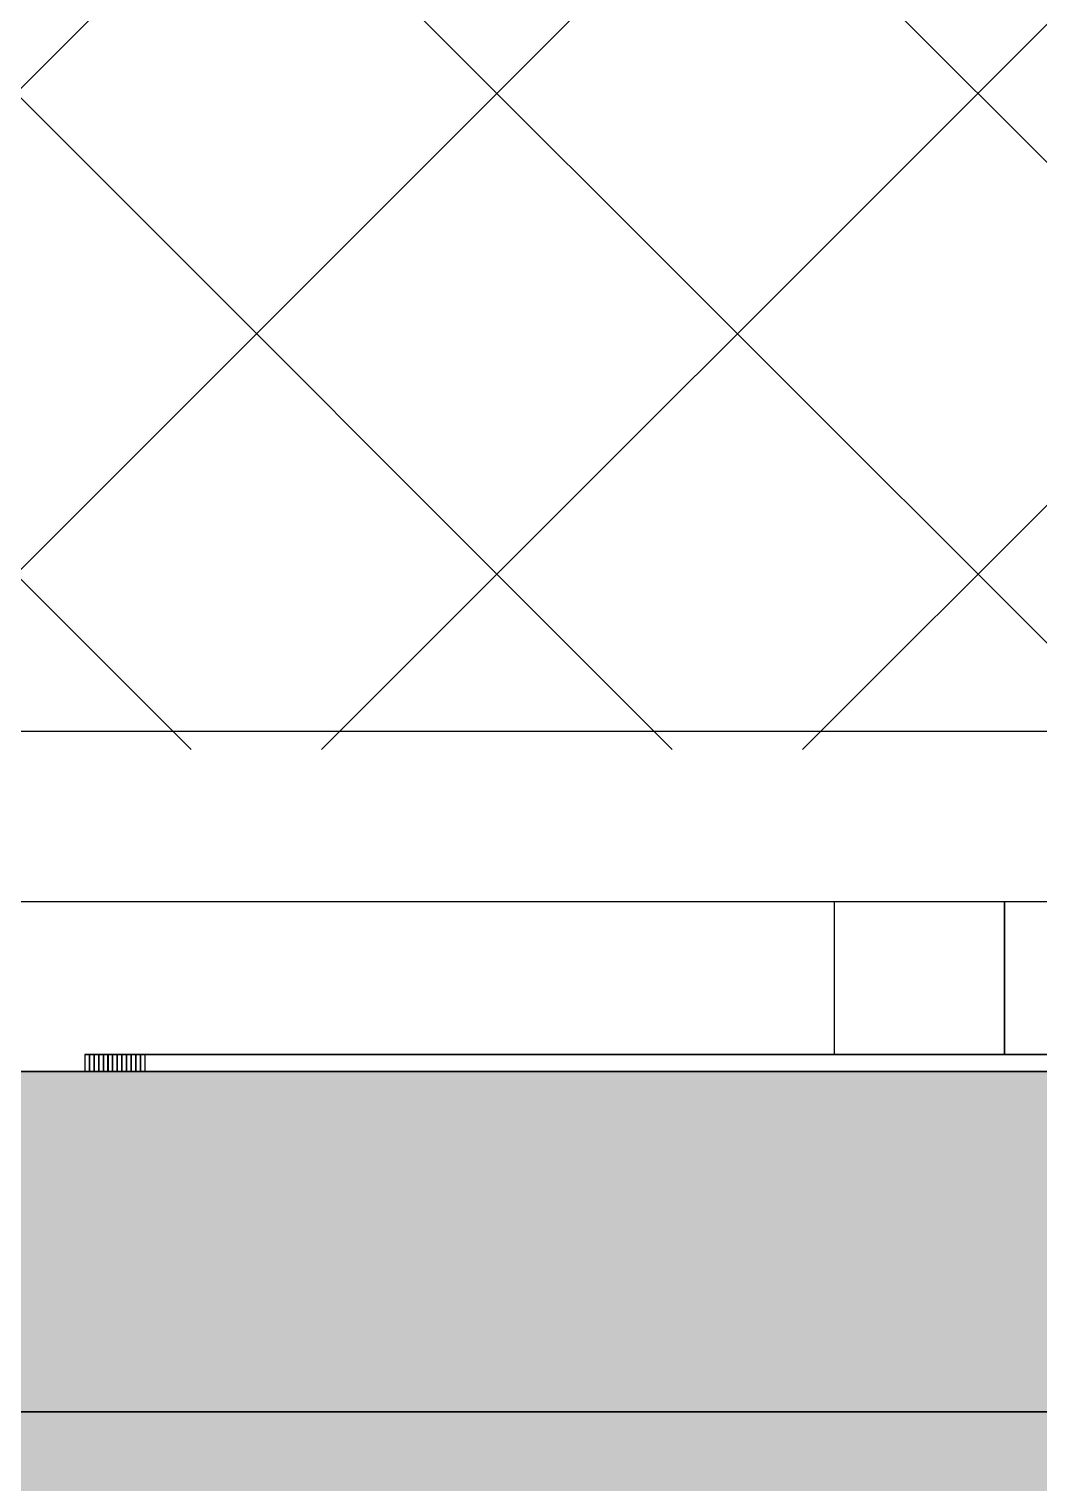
# Model space of a CAD drawing. Header units: millimetres. Extents: x -4391136 to -1798569, y -886572 to -291056.
# Drawn here: x -2408679.3 to -2408382.4, y -394861.4 to -394433.8 of the extents above; entities that cross this region are included whole.
import ezdxf

# ---------------------------------------------------------------- set-up
doc = ezdxf.new("R2010")
doc.units = ezdxf.units.MM
for name, color, linetype in [('000 - CONCRETE_COL_CUT_COLOR_3', 3, 'Continuous'), ('000 - CONCRETE_COL_CUT_COLOR_5', 5, 'Continuous'), ('000 - CONCRETE_COL_HATCH_', 251, 'Continuous'), ('000 - CONCRETE_COL_WIPEOUT_', 250, 'Continuous'), ('000 - CONCRETE_EX_BUILDING_MAIN_COLOR_1', 1, 'Continuous')]:
    doc.layers.add(name, color=color, linetype=linetype)

# ---------------------------------------------------------------- blocks, each defined once
blk = doc.blocks.new('DPA_GM-Manhole Cover Type 2 - 900x900-15927053-ENTRANCE 2 - ENLARGE ELEVATION 3')
at = {"layer": '000 - CONCRETE_EX_BUILDING_MAIN_COLOR_1'}
for p, q in [((-2741435.36, 101090), (-2741433.36, 101090)), ((-2740555.36, 101090), (-2741435.36, 101090)), ((-2741433.36, 101090), (-2740553.36, 101090)), ((-2741423.58, 101090), (-2741409.41, 101090)), ((-2741409.47, 101090), (-2741423.58, 101090)), ((-2741422.72, 101090), (-2741408.61, 101090)), ((-2741408.55, 101090), (-2741422.72, 101090)), ((-2741422.56, 101090), (-2741408.39, 101090)), ((-2741408.45, 101090), (-2741422.56, 101090)), ((-2741421.7, 101090), (-2741407.59, 101090)), ((-2741407.53, 101090), (-2741421.7, 101090)), ((-2741409.47, 101090), (-2741399.82, 101090)), ((-2741409.41, 101090), (-2741395.3, 101090)), ((-2741408.61, 101090), (-2741394.44, 101090)), ((-2741408.55, 101090), (-2741394.44, 101090)), ((-2741408.45, 101090), (-2741394.28, 101090)), ((-2741408.39, 101090), (-2741394.28, 101090)), ((-2741407.59, 101090), (-2741393.42, 101090)), ((-2741407.53, 101090), (-2741393.42, 101090)), ((-2741399.33, 101090), (-2741395.3, 101090))]:
    blk.add_line(p, q, dxfattribs=at)
blk = doc.blocks.new('DR-SG-SW-Wire Screen_Fence - D50-1200x2000 mm-34133114-ENTRANCE 2 - ENLARGE ELEVATION 3')
at = {"layer": '000 - CONCRETE_EX_BUILDING_MAIN_COLOR_1', "lineweight": 9}
h = blk.add_hatch(dxfattribs=at)
h.set_pattern_fill('FP_18', color=256, style=0, pattern_type=2)
h.set_pattern_definition([(135, (-2738690.08, 102289.86), (70.7107, 70.7107), []), (45, (-2738690.08, 102289.86), (70.7107, -70.7107), [])])
h.paths.add_polyline_path([(-2741382.76, 101184.73), (-2740505.35, 101184.73), (-2740490.37, 101187.04), (-2740476.7, 101193), (-2740465.3, 101202.6), (-2740456.2, 101215.33), (-2740451.69, 101228.56), (-2740450.08, 101241.67), (-2740450.52, 102992.81), (-2740452.33, 103001.44), (-2740453.76, 103004.88), (-2740469.64, 103025.57), (-2740490.35, 103041.46), (-2740496.55, 103044.03), (-2740507.01, 103045.27), (-2741507.53, 103044.93), (-2741516.79, 103042.94), (-2741520.59, 103041.27), (-2741541.06, 103025.57), (-2741556.95, 103004.86), (-2741559.33, 102999.1), (-2741560.61, 102987.07), (-2741560.61, 101240), (-2741558.33, 101225.09), (-2741552.35, 101211.35), (-2741542.74, 101199.95), (-2741530.02, 101190.86), (-2741516.44, 101186.29), (-2741503.68, 101184.73), (-2741449.6, 101184.73)])
at = {"layer": '000 - CONCRETE_EX_BUILDING_MAIN_COLOR_1'}
for p, q in [((-2740505.35, 101190), (-2741505.35, 101190)), ((-2741505.35, 101140), (-2740505.35, 101140))]:
    blk.add_line(p, q, dxfattribs=at)
blk = doc.blocks.new('DPA_Drainage Gutter_Landscape PP17_REV B - DPA_Drainage Gutter_Landscape PP17_REV B-36085375-ENTRANCE 2 - ENLARGE ELEVATION 3')
at = {"layer": '000 - CONCRETE_EX_BUILDING_MAIN_COLOR_1'}
for p, q in [((-2741433.29, 101095), (-2741431.94, 101095)), ((-2741038.3, 101095), (-2741433.29, 101095)), ((-2741433.29, 101095), (-2741433.29, 101090)), ((-2741431.94, 101095), (-2741036.94, 101095)), ((-2741431.94, 101090), (-2741431.94, 101095)), ((-2741431.93, 101095), (-2741430.58, 101095)), ((-2741036.93, 101095), (-2741431.93, 101095)), ((-2741431.93, 101095), (-2741431.93, 101090)), ((-2741430.58, 101095), (-2741035.58, 101095)), ((-2741430.58, 101090), (-2741430.58, 101095)), ((-2741430.57, 101095), (-2741429.22, 101095)), ((-2741035.57, 101095), (-2741430.57, 101095)), ((-2741430.57, 101095), (-2741430.57, 101090)), ((-2741429.22, 101095), (-2741034.22, 101095)), ((-2741429.22, 101090), (-2741429.22, 101095)), ((-2741429.21, 101095), (-2741427.86, 101095)), ((-2741034.21, 101095), (-2741429.21, 101095)), ((-2741429.21, 101095), (-2741429.21, 101090)), ((-2741427.86, 101095), (-2741032.86, 101095)), ((-2741427.86, 101090), (-2741427.86, 101095)), ((-2741427.85, 101095), (-2741426.5, 101095)), ((-2741032.85, 101095), (-2741427.85, 101095)), ((-2741427.85, 101095), (-2741427.85, 101090)), ((-2741426.5, 101095), (-2741031.5, 101095)), ((-2741426.5, 101090), (-2741426.5, 101095)), ((-2741426.49, 101095), (-2741425.14, 101095)), ((-2741031.49, 101095), (-2741426.49, 101095)), ((-2741426.49, 101095), (-2741426.49, 101090)), ((-2741425.14, 101095), (-2741030.14, 101095)), ((-2741425.14, 101090), (-2741425.14, 101095)), ((-2741425.13, 101095), (-2741423.78, 101095)), ((-2741030.13, 101095), (-2741425.13, 101095)), ((-2741425.13, 101095), (-2741425.13, 101090)), ((-2741423.78, 101095), (-2741028.78, 101095)), ((-2741423.78, 101090), (-2741423.78, 101095)), ((-2741423.77, 101095), (-2741422.42, 101095)), ((-2741028.77, 101095), (-2741423.77, 101095)), ((-2741423.77, 101095), (-2741423.77, 101090)), ((-2741422.42, 101095), (-2741027.42, 101095)), ((-2741422.42, 101090), (-2741422.42, 101095)), ((-2741422.41, 101095), (-2741421.06, 101095)), ((-2741027.41, 101095), (-2741422.41, 101095)), ((-2741422.41, 101095), (-2741422.41, 101090)), ((-2741421.06, 101095), (-2741026.06, 101095)), ((-2741421.06, 101090), (-2741421.06, 101095)), ((-2741421.04, 101095), (-2741419.69, 101095)), ((-2741026.05, 101095), (-2741421.04, 101095)), ((-2741421.04, 101095), (-2741421.04, 101090)), ((-2741419.69, 101095), (-2741024.69, 101095)), ((-2741419.69, 101090), (-2741419.69, 101095)), ((-2741419.68, 101095), (-2741418.33, 101095)), ((-2741024.68, 101095), (-2741419.68, 101095)), ((-2741419.68, 101095), (-2741419.68, 101090)), ((-2741418.33, 101095), (-2741023.33, 101095)), ((-2741418.33, 101090), (-2741418.33, 101095)), ((-2741418.32, 101095), (-2741416.97, 101095)), ((-2741023.32, 101095), (-2741418.32, 101095)), ((-2741418.32, 101095), (-2741418.32, 101090)), ((-2741416.97, 101095), (-2741021.97, 101095)), ((-2741416.97, 101090), (-2741416.97, 101095)), ((-2741416.96, 101095), (-2741415.61, 101095)), ((-2741021.96, 101095), (-2741416.96, 101095)), ((-2741416.96, 101095), (-2741416.96, 101090)), ((-2741415.61, 101095), (-2741020.61, 101095)), ((-2741415.61, 101090), (-2741415.61, 101095)), ((-2741414.78, 101095), (-2741241.78, 101095)), ((-2741241.72, 101095), (-2741414.72, 101095)), ((-2741414.7, 101095), (-2741241.7, 101095)), ((-2741241.63, 101095), (-2741414.63, 101095)), ((-2741414.62, 101095), (-2741241.62, 101095)), ((-2741241.55, 101095), (-2741414.55, 101095)), ((-2741414.53, 101095), (-2741241.53, 101095)), ((-2741241.46, 101095), (-2741414.46, 101095)), ((-2741414.45, 101095), (-2741241.45, 101095)), ((-2741241.38, 101095), (-2741414.38, 101095)), ((-2741414.36, 101095), (-2741241.36, 101095)), ((-2741241.3, 101095), (-2741414.3, 101095)), ((-2741414.28, 101095), (-2741241.28, 101095)), ((-2741241.21, 101095), (-2741414.21, 101095)), ((-2741414.2, 101095), (-2741241.2, 101095)), ((-2741241.13, 101095), (-2741414.13, 101095)), ((-2741414.11, 101095), (-2741241.11, 101095)), ((-2741241.04, 101095), (-2741414.04, 101095)), ((-2741414.03, 101095), (-2741241.03, 101095)), ((-2741240.96, 101095), (-2741413.96, 101095)), ((-2741413.94, 101095), (-2741240.94, 101095)), ((-2741240.88, 101095), (-2741413.88, 101095)), ((-2741413.86, 101095), (-2741240.86, 101095)), ((-2741240.79, 101095), (-2741413.79, 101095)), ((-2741413.78, 101095), (-2741240.78, 101095)), ((-2741240.73, 101095), (-2741413.71, 101095)), ((-2741413.69, 101095), (-2741240.73, 101095)), ((-2741240.73, 101095), (-2741413.62, 101095)), ((-2741413.61, 101095), (-2741240.73, 101095)), ((-2741240.73, 101095), (-2741413.54, 101095)), ((-2741413.52, 101095), (-2741240.73, 101095)), ((-2741240.73, 101095), (-2741413.46, 101095)), ((-2741413.42, 101095), (-2741240.73, 101095)), ((-2741240.73, 101095), (-2741413.35, 101095)), ((-2741413.34, 101095), (-2741240.73, 101095)), ((-2741240.73, 101095), (-2741413.27, 101095)), ((-2741413.25, 101095), (-2741240.73, 101095)), ((-2741240.73, 101095), (-2741413.19, 101095)), ((-2741413.17, 101095), (-2741240.73, 101095)), ((-2741240.1, 101095), (-2741413.1, 101095)), ((-2741413.09, 101095), (-2741240.09, 101095)), ((-2741240.02, 101095), (-2741413.02, 101095)), ((-2741413, 101095), (-2741240, 101095)), ((-2741239.93, 101095), (-2741412.93, 101095)), ((-2741412.92, 101095), (-2741239.92, 101095)), ((-2741239.85, 101095), (-2741412.85, 101095)), ((-2741412.83, 101095), (-2741239.83, 101095)), ((-2741239.77, 101095), (-2741412.77, 101095)), ((-2741412.75, 101095), (-2741239.75, 101095)), ((-2741239.68, 101095), (-2741412.68, 101095)), ((-2741412.67, 101095), (-2741239.67, 101095)), ((-2741239.6, 101095), (-2741412.6, 101095)), ((-2741412.58, 101095), (-2741239.58, 101095)), ((-2741239.51, 101095), (-2741412.51, 101095)), ((-2741412.5, 101095), (-2741239.5, 101095)), ((-2741239.43, 101095), (-2741412.43, 101095)), ((-2741412.41, 101095), (-2741239.41, 101095)), ((-2741239.35, 101095), (-2741412.35, 101095)), ((-2741412.33, 101095), (-2741239.33, 101095)), ((-2741239.26, 101095), (-2741412.26, 101095)), ((-2741412.25, 101095), (-2741239.25, 101095)), ((-2741239.18, 101095), (-2741412.18, 101095)), ((-2741412.16, 101095), (-2741239.16, 101095)), ((-2741239.1, 101095), (-2741412.1, 101095)), ((-2741412.06, 101095), (-2741239.06, 101095)), ((-2741238.99, 101095), (-2741411.99, 101095)), ((-2741411.98, 101095), (-2741238.98, 101095)), ((-2741238.91, 101095), (-2741411.91, 101095)), ((-2741411.89, 101095), (-2741238.89, 101095)), ((-2741238.83, 101095), (-2741411.83, 101095)), ((-2741411.81, 101095), (-2741238.81, 101095)), ((-2741238.74, 101095), (-2741411.74, 101095)), ((-2741411.73, 101095), (-2741238.73, 101095)), ((-2741238.66, 101095), (-2741411.66, 101095)), ((-2741411.64, 101095), (-2741238.64, 101095)), ((-2741238.57, 101095), (-2741411.57, 101095)), ((-2741411.56, 101095), (-2741238.56, 101095)), ((-2741238.49, 101095), (-2741411.49, 101095)), ((-2741411.47, 101095), (-2741238.47, 101095)), ((-2741238.41, 101095), (-2741411.41, 101095)), ((-2741411.39, 101095), (-2741238.39, 101095)), ((-2741238.32, 101095), (-2741411.32, 101095)), ((-2741411.31, 101095), (-2741238.31, 101095)), ((-2741238.24, 101095), (-2741411.24, 101095)), ((-2741411.22, 101095), (-2741238.22, 101095)), ((-2741238.15, 101095), (-2741411.15, 101095)), ((-2741411.14, 101095), (-2741238.14, 101095)), ((-2741238.07, 101095), (-2741411.07, 101095)), ((-2741411.05, 101095), (-2741238.05, 101095)), ((-2741237.99, 101095), (-2741410.99, 101095)), ((-2741410.97, 101095), (-2741237.97, 101095)), ((-2741237.9, 101095), (-2741410.9, 101095)), ((-2741410.89, 101095), (-2741237.89, 101095)), ((-2741237.82, 101095), (-2741410.82, 101095)), ((-2741410.8, 101095), (-2741237.8, 101095)), ((-2741237.74, 101095), (-2741410.74, 101095)), ((-2741410.7, 101095), (-2741237.7, 101095)), ((-2741237.63, 101095), (-2741410.63, 101095)), ((-2741410.62, 101095), (-2741237.62, 101095)), ((-2741237.55, 101095), (-2741410.55, 101095)), ((-2741410.53, 101095), (-2741237.53, 101095)), ((-2741237.46, 101095), (-2741410.46, 101095)), ((-2741410.45, 101095), (-2741237.45, 101095)), ((-2741237.38, 101095), (-2741410.38, 101095)), ((-2741410.36, 101095), (-2741237.36, 101095)), ((-2741237.3, 101095), (-2741410.3, 101095)), ((-2741410.28, 101095), (-2741237.28, 101095)), ((-2741237.21, 101095), (-2741410.21, 101095)), ((-2741410.2, 101095), (-2741237.2, 101095)), ((-2741237.13, 101095), (-2741410.13, 101095)), ((-2741410.11, 101095), (-2741237.11, 101095)), ((-2741237.04, 101095), (-2741410.04, 101095)), ((-2741410.03, 101095), (-2741237.03, 101095)), ((-2741236.96, 101095), (-2741409.96, 101095)), ((-2741409.94, 101095), (-2741236.94, 101095)), ((-2741236.88, 101095), (-2741409.88, 101095)), ((-2741409.86, 101095), (-2741236.86, 101095)), ((-2741236.79, 101095), (-2741409.79, 101095)), ((-2741409.78, 101095), (-2741236.78, 101095)), ((-2741236.71, 101095), (-2741409.71, 101095)), ((-2741409.69, 101095), (-2741236.69, 101095)), ((-2741236.62, 101095), (-2741409.62, 101095)), ((-2741409.61, 101095), (-2741236.61, 101095)), ((-2741236.55, 101095), (-2741409.54, 101095)), ((-2741409.52, 101095), (-2741236.55, 101095)), ((-2741236.55, 101095), (-2741409.46, 101095)), ((-2741409.44, 101095), (-2741236.55, 101095)), ((-2741236.55, 101095), (-2741409.38, 101095)), ((-2741409.33, 101095), (-2741236.55, 101095)), ((-2741236.55, 101095), (-2741409.27, 101095)), ((-2741409.26, 101095), (-2741236.55, 101095)), ((-2741236.55, 101095), (-2741409.19, 101095)), ((-2741409.17, 101095), (-2741236.55, 101095)), ((-2741236.55, 101095), (-2741409.1, 101095)), ((-2741409.09, 101095), (-2741236.55, 101095)), ((-2741236.55, 101095), (-2741409.02, 101095)), ((-2741409, 101095), (-2741236.55, 101095)), ((-2741235.94, 101095), (-2741408.94, 101095)), ((-2741408.92, 101095), (-2741235.92, 101095)), ((-2741235.85, 101095), (-2741408.85, 101095)), ((-2741408.84, 101095), (-2741235.84, 101095)), ((-2741235.77, 101095), (-2741408.77, 101095)), ((-2741408.75, 101095), (-2741235.75, 101095)), ((-2741235.68, 101095), (-2741408.68, 101095)), ((-2741408.67, 101095), (-2741235.67, 101095)), ((-2741235.6, 101095), (-2741408.6, 101095)), ((-2741408.58, 101095), (-2741235.58, 101095)), ((-2741235.52, 101095), (-2741408.51, 101095)), ((-2741408.5, 101095), (-2741235.5, 101095)), ((-2741235.43, 101095), (-2741408.43, 101095)), ((-2741408.42, 101095), (-2741235.42, 101095)), ((-2741235.35, 101095), (-2741408.35, 101095)), ((-2741408.33, 101095), (-2741235.33, 101095)), ((-2741235.26, 101095), (-2741408.26, 101095)), ((-2741408.25, 101095), (-2741235.25, 101095)), ((-2741235.18, 101095), (-2741408.18, 101095)), ((-2741408.16, 101095), (-2741235.16, 101095)), ((-2741235.1, 101095), (-2741408.09, 101095)), ((-2741408.08, 101095), (-2741235.08, 101095)), ((-2741235.02, 101095), (-2741408.02, 101095)), ((-2741407.97, 101095), (-2741234.97, 101095)), ((-2741234.91, 101095), (-2741407.91, 101095)), ((-2741407.89, 101095), (-2741234.89, 101095)), ((-2741234.83, 101095), (-2741407.83, 101095)), ((-2741407.81, 101095), (-2741234.81, 101095)), ((-2741234.74, 101095), (-2741407.74, 101095)), ((-2741407.73, 101095), (-2741234.73, 101095)), ((-2741234.66, 101095), (-2741407.66, 101095)), ((-2741407.64, 101095), (-2741234.64, 101095)), ((-2741234.57, 101095), (-2741407.57, 101095)), ((-2741407.56, 101095), (-2741234.56, 101095)), ((-2741234.49, 101095), (-2741407.49, 101095)), ((-2741407.47, 101095), (-2741234.47, 101095)), ((-2741234.41, 101095), (-2741407.41, 101095)), ((-2741407.39, 101095), (-2741234.39, 101095)), ((-2741234.32, 101095), (-2741407.32, 101095)), ((-2741407.31, 101095), (-2741234.31, 101095)), ((-2741234.24, 101095), (-2741407.24, 101095)), ((-2741407.22, 101095), (-2741234.22, 101095)), ((-2741234.15, 101095), (-2741407.15, 101095)), ((-2741407.14, 101095), (-2741234.14, 101095)), ((-2741234.07, 101095), (-2741407.07, 101095)), ((-2741407.05, 101095), (-2741234.05, 101095)), ((-2741233.99, 101095), (-2741406.99, 101095)), ((-2741406.97, 101095), (-2741233.97, 101095)), ((-2741233.9, 101095), (-2741406.9, 101095)), ((-2741406.89, 101095), (-2741233.89, 101095)), ((-2741233.82, 101095), (-2741406.82, 101095)), ((-2741406.8, 101095), (-2741233.8, 101095)), ((-2741233.73, 101095), (-2741406.73, 101095)), ((-2741406.72, 101095), (-2741233.72, 101095)), ((-2741233.65, 101095), (-2741406.65, 101095)), ((-2741406.61, 101095), (-2741233.61, 101095)), ((-2741233.55, 101095), (-2741406.55, 101095)), ((-2741406.53, 101095), (-2741233.53, 101095)), ((-2741233.47, 101095), (-2741406.46, 101095)), ((-2741406.45, 101095), (-2741233.45, 101095)), ((-2741233.38, 101095), (-2741406.38, 101095)), ((-2741406.36, 101095), (-2741233.37, 101095)), ((-2741233.3, 101095), (-2741406.3, 101095)), ((-2741406.28, 101095), (-2741233.28, 101095)), ((-2741233.21, 101095), (-2741406.21, 101095)), ((-2741406.2, 101095), (-2741233.2, 101095)), ((-2741233.13, 101095), (-2741406.13, 101095)), ((-2741406.11, 101095), (-2741233.11, 101095)), ((-2741233.05, 101095), (-2741406.04, 101095)), ((-2741406.03, 101095), (-2741233.03, 101095)), ((-2741232.96, 101095), (-2741405.96, 101095)), ((-2741405.94, 101095), (-2741232.95, 101095)), ((-2741232.88, 101095), (-2741405.88, 101095)), ((-2741405.86, 101095), (-2741232.86, 101095)), ((-2741232.79, 101095), (-2741405.79, 101095)), ((-2741405.78, 101095), (-2741232.78, 101095)), ((-2741232.71, 101095), (-2741405.71, 101095)), ((-2741405.69, 101095), (-2741232.69, 101095)), ((-2741232.63, 101095), (-2741405.62, 101095)), ((-2741405.61, 101095), (-2741232.61, 101095)), ((-2741232.54, 101095), (-2741405.54, 101095)), ((-2741405.52, 101095), (-2741232.53, 101095)), ((-2741232.46, 101095), (-2741405.46, 101095)), ((-2741405.44, 101095), (-2741232.44, 101095)), ((-2741232.37, 101095), (-2741405.37, 101095)), ((-2741405.36, 101095), (-2741232.37, 101095)), ((-2741232.37, 101095), (-2741405.29, 101095)), ((-2741405.25, 101095), (-2741232.37, 101095)), ((-2741232.37, 101095), (-2741405.19, 101095)), ((-2741405.17, 101095), (-2741232.37, 101095)), ((-2741232.37, 101095), (-2741405.1, 101095)), ((-2741405.09, 101095), (-2741232.37, 101095)), ((-2741232.37, 101095), (-2741405.02, 101095)), ((-2741405, 101095), (-2741232.37, 101095)), ((-2741232.37, 101095), (-2741404.94, 101095)), ((-2741404.92, 101095), (-2741232.37, 101095)), ((-2741232.37, 101095), (-2741404.85, 101095)), ((-2741404.84, 101095), (-2741232.37, 101095)), ((-2741231.77, 101095), (-2741404.77, 101095)), ((-2741404.75, 101095), (-2741231.75, 101095)), ((-2741231.68, 101095), (-2741404.68, 101095)), ((-2741404.67, 101095), (-2741231.67, 101095)), ((-2741231.6, 101095), (-2741404.6, 101095)), ((-2741404.58, 101095), (-2741231.58, 101095)), ((-2741231.52, 101095), (-2741404.52, 101095)), ((-2741404.5, 101095), (-2741231.5, 101095)), ((-2741231.43, 101095), (-2741404.43, 101095)), ((-2741404.42, 101095), (-2741231.42, 101095)), ((-2741231.35, 101095), (-2741404.35, 101095)), ((-2741404.33, 101095), (-2741231.33, 101095)), ((-2741231.26, 101095), (-2741404.26, 101095)), ((-2741404.25, 101095), (-2741231.25, 101095)), ((-2741231.18, 101095), (-2741404.18, 101095)), ((-2741404.16, 101095), (-2741231.16, 101095)), ((-2741231.1, 101095), (-2741404.1, 101095)), ((-2741404.08, 101095), (-2741231.08, 101095)), ((-2741231.01, 101095), (-2741404.01, 101095)), ((-2741404, 101095), (-2741231, 101095)), ((-2741230.93, 101095), (-2741403.93, 101095)), ((-2741403.89, 101095), (-2741230.89, 101095)), ((-2741230.83, 101095), (-2741403.83, 101095)), ((-2741403.81, 101095), (-2741230.81, 101095)), ((-2741230.74, 101095), (-2741403.74, 101095)), ((-2741403.73, 101095), (-2741230.73, 101095)), ((-2741230.66, 101095), (-2741403.66, 101095)), ((-2741403.64, 101095), (-2741230.64, 101095)), ((-2741230.58, 101095), (-2741403.57, 101095)), ((-2741403.56, 101095), (-2741230.56, 101095)), ((-2741230.49, 101095), (-2741403.49, 101095)), ((-2741403.47, 101095), (-2741230.48, 101095)), ((-2741230.41, 101095), (-2741403.41, 101095)), ((-2741403.39, 101095), (-2741230.39, 101095)), ((-2741230.32, 101095), (-2741403.32, 101095)), ((-2741403.31, 101095), (-2741230.31, 101095)), ((-2741230.29, 101095), (-2741403.24, 101095)), ((-2741403.22, 101095), (-2741230.29, 101095)), ((-2741230.29, 101095), (-2741403.15, 101095)), ((-2741403.14, 101095), (-2741230.29, 101095)), ((-2741230.29, 101095), (-2741403.07, 101095)), ((-2741403.05, 101095), (-2741230.29, 101095)), ((-2741230.29, 101095), (-2741402.99, 101095)), ((-2741402.97, 101095), (-2741230.29, 101095)), ((-2741230.29, 101095), (-2741402.9, 101095)), ((-2741402.89, 101095), (-2741230.29, 101095)), ((-2741230.29, 101095), (-2741402.82, 101095)), ((-2741402.8, 101095), (-2741230.29, 101095)), ((-2741230.29, 101095), (-2741402.73, 101095)), ((-2741402.72, 101095), (-2741230.29, 101095)), ((-2741229.65, 101095), (-2741402.65, 101095)), ((-2741402.63, 101095), (-2741229.63, 101095)), ((-2741229.57, 101095), (-2741402.57, 101095)), ((-2741402.53, 101095), (-2741229.53, 101095)), ((-2741229.47, 101095), (-2741402.47, 101095)), ((-2741402.45, 101095), (-2741229.45, 101095)), ((-2741229.38, 101095), (-2741402.38, 101095)), ((-2741402.37, 101095), (-2741229.37, 101095)), ((-2741229.3, 101095), (-2741402.3, 101095)), ((-2741402.28, 101095), (-2741229.28, 101095)), ((-2741229.21, 101095), (-2741402.21, 101095)), ((-2741402.2, 101095), (-2741229.2, 101095)), ((-2741229.13, 101095), (-2741402.13, 101095)), ((-2741402.11, 101095), (-2741229.11, 101095)), ((-2741229.05, 101095), (-2741402.05, 101095)), ((-2741402.03, 101095), (-2741229.03, 101095)), ((-2741228.96, 101095), (-2741401.96, 101095)), ((-2741401.95, 101095), (-2741228.95, 101095)), ((-2741228.88, 101095), (-2741401.88, 101095)), ((-2741401.86, 101095), (-2741228.86, 101095)), ((-2741228.79, 101095), (-2741401.79, 101095)), ((-2741401.78, 101095), (-2741228.78, 101095)), ((-2741228.71, 101095), (-2741401.71, 101095)), ((-2741401.69, 101095), (-2741228.69, 101095)), ((-2741228.63, 101095), (-2741401.63, 101095)), ((-2741401.61, 101095), (-2741228.61, 101095)), ((-2741228.54, 101095), (-2741401.54, 101095)), ((-2741401.53, 101095), (-2741228.53, 101095)), ((-2741228.46, 101095), (-2741401.46, 101095)), ((-2741401.44, 101095), (-2741228.44, 101095)), ((-2741228.37, 101095), (-2741401.37, 101095)), ((-2741401.36, 101095), (-2741228.36, 101095)), ((-2741228.29, 101095), (-2741401.29, 101095)), ((-2741401.27, 101095), (-2741228.27, 101095)), ((-2741228.21, 101095), (-2741401.21, 101095)), ((-2741401.17, 101095), (-2741228.2, 101095)), ((-2741228.2, 101095), (-2741401.1, 101095)), ((-2741401.09, 101095), (-2741228.2, 101095)), ((-2741228.2, 101095), (-2741401.02, 101095)), ((-2741401, 101095), (-2741228.2, 101095)), ((-2741228.2, 101095), (-2741400.94, 101095)), ((-2741400.92, 101095), (-2741228.2, 101095)), ((-2741228.2, 101095), (-2741400.85, 101095)), ((-2741400.84, 101095), (-2741228.2, 101095)), ((-2741228.2, 101095), (-2741400.77, 101095)), ((-2741400.75, 101095), (-2741228.2, 101095)), ((-2741228.2, 101095), (-2741400.68, 101095)), ((-2741400.67, 101095), (-2741228.2, 101095)), ((-2741227.6, 101095), (-2741400.6, 101095)), ((-2741400.58, 101095), (-2741227.58, 101095)), ((-2741227.52, 101095), (-2741400.52, 101095)), ((-2741400.5, 101095), (-2741227.5, 101095)), ((-2741227.43, 101095), (-2741400.43, 101095)), ((-2741400.42, 101095), (-2741227.42, 101095)), ((-2741227.35, 101095), (-2741400.35, 101095)), ((-2741400.33, 101095), (-2741227.33, 101095)), ((-2741227.26, 101095), (-2741400.26, 101095)), ((-2741400.25, 101095), (-2741227.25, 101095)), ((-2741227.18, 101095), (-2741400.18, 101095)), ((-2741400.16, 101095), (-2741227.16, 101095)), ((-2741227.1, 101095), (-2741400.1, 101095)), ((-2741400.08, 101095), (-2741227.08, 101095)), ((-2741227.01, 101095), (-2741399.47, 101095)), ((-2741226.93, 101095), (-2741399.47, 101095)), ((-2741399.47, 101095), (-2741227, 101095)), ((-2741226.85, 101095), (-2741399.47, 101095)), ((-2741399.47, 101095), (-2741226.91, 101095)), ((-2741399.47, 101095), (-2741226.48, 101095)), ((-2741399.47, 101095), (-2741226.56, 101095)), ((-2741226.49, 101095), (-2741399.47, 101095)), ((-2741399.47, 101095), (-2741226.64, 101095)), ((-2741226.58, 101095), (-2741399.47, 101095)), ((-2741399.47, 101095), (-2741226.73, 101095)), ((-2741226.66, 101095), (-2741399.47, 101095)), ((-2741399.47, 101095), (-2741226.81, 101095)), ((-2741226.74, 101095), (-2741399.47, 101095)), ((-2741226.41, 101095), (-2741399.41, 101095)), ((-2741399.39, 101095), (-2741226.39, 101095)), ((-2741226.32, 101095), (-2741399.32, 101095)), ((-2741399.31, 101095), (-2741226.31, 101095)), ((-2741226.24, 101095), (-2741399.24, 101095)), ((-2741399.22, 101095), (-2741226.22, 101095)), ((-2741226.16, 101095), (-2741399.16, 101095)), ((-2741399.14, 101095), (-2741226.14, 101095)), ((-2741226.11, 101095), (-2741399.07, 101095)), ((-2741399.06, 101095), (-2741226.11, 101095)), ((-2741226.11, 101095), (-2741398.99, 101095)), ((-2741398.97, 101095), (-2741226.11, 101095)), ((-2741226.11, 101095), (-2741398.9, 101095)), ((-2741398.89, 101095), (-2741226.11, 101095)), ((-2741226.11, 101095), (-2741398.82, 101095)), ((-2741398.8, 101095), (-2741226.11, 101095)), ((-2741226.11, 101095), (-2741398.74, 101095)), ((-2741398.72, 101095), (-2741226.11, 101095)), ((-2741226.11, 101095), (-2741398.65, 101095)), ((-2741398.64, 101095), (-2741226.11, 101095)), ((-2741226.11, 101095), (-2741398.57, 101095)), ((-2741398.55, 101095), (-2741226.11, 101095)), ((-2741225.49, 101095), (-2741398.49, 101095)), ((-2741398.45, 101095), (-2741225.45, 101095)), ((-2741225.38, 101095), (-2741398.38, 101095)), ((-2741398.37, 101095), (-2741225.37, 101095)), ((-2741225.3, 101095), (-2741398.3, 101095)), ((-2741398.28, 101095), (-2741225.28, 101095)), ((-2741225.21, 101095), (-2741398.21, 101095)), ((-2741398.2, 101095), (-2741225.2, 101095)), ((-2741225.13, 101095), (-2741398.13, 101095)), ((-2741398.11, 101095), (-2741225.11, 101095)), ((-2741225.05, 101095), (-2741398.05, 101095)), ((-2741398.03, 101095), (-2741225.03, 101095)), ((-2741224.96, 101095), (-2741397.96, 101095)), ((-2741397.95, 101095), (-2741224.95, 101095)), ((-2741224.88, 101095), (-2741397.88, 101095)), ((-2741397.86, 101095), (-2741224.86, 101095)), ((-2741224.79, 101095), (-2741397.79, 101095)), ((-2741397.78, 101095), (-2741224.78, 101095)), ((-2741224.71, 101095), (-2741397.71, 101095)), ((-2741397.69, 101095), (-2741224.69, 101095)), ((-2741224.63, 101095), (-2741397.63, 101095)), ((-2741397.61, 101095), (-2741224.61, 101095)), ((-2741224.54, 101095), (-2741397.54, 101095)), ((-2741397.53, 101095), (-2741224.53, 101095)), ((-2741224.46, 101095), (-2741397.46, 101095)), ((-2741397.44, 101095), (-2741224.44, 101095)), ((-2741224.37, 101095), (-2741397.37, 101095)), ((-2741397.36, 101095), (-2741224.36, 101095)), ((-2741224.29, 101095), (-2741397.29, 101095)), ((-2741397.27, 101095), (-2741224.27, 101095)), ((-2741224.21, 101095), (-2741397.21, 101095)), ((-2741397.19, 101095), (-2741224.19, 101095)), ((-2741224.13, 101095), (-2741397.13, 101095)), ((-2741234.78, 101095), (-2741061.78, 101095)), ((-2741061.72, 101095), (-2741234.72, 101095)), ((-2741234.7, 101095), (-2741061.7, 101095)), ((-2741234.63, 101095), (-2741061.63, 101095)), ((-2741234.62, 101095), (-2741061.62, 101095)), ((-2741234.55, 101095), (-2741061.55, 101095)), ((-2741234.53, 101095), (-2741061.53, 101095)), ((-2741234.46, 101095), (-2741061.46, 101095)), ((-2741234.45, 101095), (-2741061.45, 101095)), ((-2741234.38, 101095), (-2741061.38, 101095)), ((-2741234.36, 101095), (-2741061.36, 101095)), ((-2741234.3, 101095), (-2741061.3, 101095)), ((-2741234.28, 101095), (-2741061.28, 101095)), ((-2741234.21, 101095), (-2741061.21, 101095)), ((-2741234.2, 101095), (-2741061.2, 101095)), ((-2741234.13, 101095), (-2741061.13, 101095)), ((-2741061.11, 101095), (-2741234.11, 101095)), ((-2741061.1, 101095), (-2741234.04, 101095)), ((-2741061.1, 101095), (-2741234.03, 101095)), ((-2741061.1, 101095), (-2741233.96, 101095)), ((-2741061.1, 101095), (-2741233.94, 101095)), ((-2741061.1, 101095), (-2741233.88, 101095)), ((-2741061.1, 101095), (-2741233.86, 101095)), ((-2741061.1, 101095), (-2741233.79, 101095)), ((-2741061.1, 101095), (-2741233.78, 101095)), ((-2741061.1, 101095), (-2741233.71, 101095)), ((-2741061.1, 101095), (-2741233.69, 101095)), ((-2741061.1, 101095), (-2741233.62, 101095)), ((-2741061.1, 101095), (-2741233.61, 101095)), ((-2741061.1, 101095), (-2741233.54, 101095)), ((-2741233.52, 101095), (-2741061.1, 101095)), ((-2741060.46, 101095), (-2741233.46, 101095)), ((-2741233.42, 101095), (-2741060.42, 101095)), ((-2741060.36, 101095), (-2741233.35, 101095)), ((-2741233.34, 101095), (-2741060.34, 101095)), ((-2741060.27, 101095), (-2741233.27, 101095)), ((-2741233.26, 101095), (-2741060.26, 101095)), ((-2741060.19, 101095), (-2741233.19, 101095)), ((-2741233.17, 101095), (-2741060.17, 101095)), ((-2741060.1, 101095), (-2741233.1, 101095)), ((-2741233.09, 101095), (-2741060.09, 101095)), ((-2741060.02, 101095), (-2741233.02, 101095)), ((-2741233, 101095), (-2741060, 101095)), ((-2741232.37, 101095), (-2741059.84, 101095)), ((-2741059.77, 101095), (-2741232.37, 101095)), ((-2741232.37, 101095), (-2741059.92, 101095)), ((-2741059.85, 101095), (-2741232.37, 101095)), ((-2741059.94, 101095), (-2741232.37, 101095)), ((-2741059.68, 101095), (-2741232.37, 101095)), ((-2741232.37, 101095), (-2741059.75, 101095)), ((-2741059.6, 101095), (-2741232.37, 101095)), ((-2741232.37, 101095), (-2741059.67, 101095)), ((-2741059.52, 101095), (-2741232.37, 101095)), ((-2741232.37, 101095), (-2741059.58, 101095)), ((-2741059.43, 101095), (-2741232.37, 101095)), ((-2741232.37, 101095), (-2741059.5, 101095)), ((-2741232.37, 101095), (-2741059.42, 101095)), ((-2741059.35, 101095), (-2741232.35, 101095)), ((-2741232.33, 101095), (-2741059.33, 101095)), ((-2741059.26, 101095), (-2741232.26, 101095)), ((-2741232.25, 101095), (-2741059.25, 101095)), ((-2741059.18, 101095), (-2741232.18, 101095)), ((-2741232.16, 101095), (-2741059.16, 101095)), ((-2741059.1, 101095), (-2741232.1, 101095)), ((-2741232.06, 101095), (-2741059.06, 101095)), ((-2741058.99, 101095), (-2741231.99, 101095)), ((-2741231.98, 101095), (-2741058.98, 101095)), ((-2741058.91, 101095), (-2741231.91, 101095)), ((-2741231.89, 101095), (-2741058.89, 101095)), ((-2741058.83, 101095), (-2741231.83, 101095)), ((-2741231.81, 101095), (-2741058.81, 101095)), ((-2741058.74, 101095), (-2741231.74, 101095)), ((-2741231.73, 101095), (-2741058.73, 101095)), ((-2741058.66, 101095), (-2741231.66, 101095)), ((-2741231.64, 101095), (-2741058.64, 101095)), ((-2741058.57, 101095), (-2741231.57, 101095)), ((-2741231.56, 101095), (-2741058.56, 101095)), ((-2741058.49, 101095), (-2741231.49, 101095)), ((-2741231.47, 101095), (-2741058.47, 101095)), ((-2741058.41, 101095), (-2741231.41, 101095)), ((-2741231.39, 101095), (-2741058.39, 101095)), ((-2741058.32, 101095), (-2741231.32, 101095)), ((-2741231.31, 101095), (-2741058.31, 101095)), ((-2741058.24, 101095), (-2741231.24, 101095)), ((-2741231.22, 101095), (-2741058.22, 101095)), ((-2741058.15, 101095), (-2741231.15, 101095)), ((-2741231.14, 101095), (-2741058.14, 101095)), ((-2741058.07, 101095), (-2741231.07, 101095)), ((-2741231.05, 101095), (-2741058.05, 101095)), ((-2741057.99, 101095), (-2741230.99, 101095)), ((-2741230.97, 101095), (-2741057.97, 101095)), ((-2741057.9, 101095), (-2741230.9, 101095)), ((-2741230.89, 101095), (-2741057.89, 101095)), ((-2741057.74, 101095), (-2741230.29, 101095)), ((-2741230.29, 101095), (-2741057.8, 101095)), ((-2741057.82, 101095), (-2741230.29, 101095)), ((-2741230.29, 101095), (-2741057.7, 101095)), ((-2741057.63, 101095), (-2741230.29, 101095)), ((-2741230.29, 101095), (-2741057.37, 101095)), ((-2741057.3, 101095), (-2741230.29, 101095)), ((-2741230.29, 101095), (-2741057.45, 101095)), ((-2741057.38, 101095), (-2741230.29, 101095)), ((-2741230.29, 101095), (-2741057.53, 101095)), ((-2741057.47, 101095), (-2741230.29, 101095)), ((-2741230.29, 101095), (-2741057.62, 101095)), ((-2741057.55, 101095), (-2741230.29, 101095)), ((-2741230.28, 101095), (-2741057.28, 101095)), ((-2741057.21, 101095), (-2741230.21, 101095)), ((-2741230.2, 101095), (-2741057.2, 101095)), ((-2741057.13, 101095), (-2741230.13, 101095)), ((-2741230.11, 101095), (-2741057.11, 101095)), ((-2741057.05, 101095), (-2741230.04, 101095)), ((-2741230.03, 101095), (-2741057.03, 101095)), ((-2741056.96, 101095), (-2741229.96, 101095)), ((-2741229.94, 101095), (-2741056.95, 101095)), ((-2741056.92, 101095), (-2741229.88, 101095)), ((-2741229.86, 101095), (-2741056.92, 101095)), ((-2741056.92, 101095), (-2741229.79, 101095)), ((-2741229.78, 101095), (-2741056.92, 101095)), ((-2741056.92, 101095), (-2741229.71, 101095)), ((-2741229.69, 101095), (-2741056.92, 101095)), ((-2741056.92, 101095), (-2741229.62, 101095)), ((-2741229.61, 101095), (-2741056.92, 101095)), ((-2741056.92, 101095), (-2741229.54, 101095)), ((-2741229.52, 101095), (-2741056.92, 101095)), ((-2741056.92, 101095), (-2741229.46, 101095)), ((-2741229.44, 101095), (-2741056.92, 101095)), ((-2741056.92, 101095), (-2741229.38, 101095)), ((-2741229.34, 101095), (-2741056.34, 101095)), ((-2741056.27, 101095), (-2741229.27, 101095)), ((-2741229.26, 101095), (-2741056.26, 101095)), ((-2741056.19, 101095), (-2741229.19, 101095)), ((-2741229.17, 101095), (-2741056.17, 101095)), ((-2741056.1, 101095), (-2741229.1, 101095)), ((-2741229.09, 101095), (-2741056.09, 101095)), ((-2741056.02, 101095), (-2741229.02, 101095)), ((-2741229, 101095), (-2741056, 101095)), ((-2741055.94, 101095), (-2741228.94, 101095)), ((-2741228.92, 101095), (-2741055.92, 101095)), ((-2741055.85, 101095), (-2741228.85, 101095)), ((-2741228.84, 101095), (-2741055.84, 101095)), ((-2741228.2, 101095), (-2741055.75, 101095)), ((-2741055.68, 101095), (-2741228.2, 101095)), ((-2741055.77, 101095), (-2741228.2, 101095)), ((-2741055.6, 101095), (-2741228.2, 101095)), ((-2741228.2, 101095), (-2741055.67, 101095)), ((-2741055.52, 101095), (-2741228.2, 101095)), ((-2741228.2, 101095), (-2741055.58, 101095)), ((-2741055.43, 101095), (-2741228.2, 101095)), ((-2741228.2, 101095), (-2741055.5, 101095)), ((-2741055.35, 101095), (-2741228.2, 101095)), ((-2741228.2, 101095), (-2741055.42, 101095)), ((-2741055.26, 101095), (-2741228.2, 101095)), ((-2741228.2, 101095), (-2741055.33, 101095)), ((-2741228.2, 101095), (-2741055.25, 101095)), ((-2741055.18, 101095), (-2741228.18, 101095)), ((-2741228.16, 101095), (-2741055.16, 101095)), ((-2741055.1, 101095), (-2741228.1, 101095)), ((-2741228.08, 101095), (-2741055.08, 101095)), ((-2741055.02, 101095), (-2741228.02, 101095)), ((-2741227.97, 101095), (-2741054.97, 101095)), ((-2741054.91, 101095), (-2741227.91, 101095)), ((-2741227.89, 101095), (-2741054.9, 101095)), ((-2741054.83, 101095), (-2741227.83, 101095)), ((-2741227.81, 101095), (-2741054.81, 101095)), ((-2741054.74, 101095), (-2741227.74, 101095)), ((-2741227.73, 101095), (-2741054.73, 101095)), ((-2741054.66, 101095), (-2741227.66, 101095)), ((-2741227.64, 101095), (-2741054.64, 101095)), ((-2741054.57, 101095), (-2741227.57, 101095)), ((-2741227.56, 101095), (-2741054.56, 101095)), ((-2741054.49, 101095), (-2741227.49, 101095)), ((-2741227.47, 101095), (-2741054.47, 101095)), ((-2741054.41, 101095), (-2741227.41, 101095)), ((-2741227.39, 101095), (-2741054.39, 101095)), ((-2741054.32, 101095), (-2741227.32, 101095)), ((-2741227.31, 101095), (-2741054.31, 101095)), ((-2741054.24, 101095), (-2741227.24, 101095)), ((-2741227.22, 101095), (-2741054.22, 101095)), ((-2741054.15, 101095), (-2741227.15, 101095)), ((-2741227.14, 101095), (-2741054.14, 101095)), ((-2741054.07, 101095), (-2741227.07, 101095)), ((-2741227.05, 101095), (-2741054.05, 101095)), ((-2741053.99, 101095), (-2741226.99, 101095)), ((-2741226.97, 101095), (-2741053.97, 101095)), ((-2741053.9, 101095), (-2741226.9, 101095)), ((-2741226.89, 101095), (-2741053.89, 101095)), ((-2741053.82, 101095), (-2741226.82, 101095)), ((-2741226.8, 101095), (-2741053.8, 101095)), ((-2741053.73, 101095), (-2741226.73, 101095)), ((-2741226.72, 101095), (-2741053.72, 101095)), ((-2741053.66, 101095), (-2741226.11, 101095)), ((-2741226.11, 101095), (-2741053.61, 101095)), ((-2741053.55, 101095), (-2741226.11, 101095)), ((-2741226.11, 101095), (-2741053.11, 101095)), ((-2741226.11, 101095), (-2741053.2, 101095)), ((-2741053.13, 101095), (-2741226.11, 101095)), ((-2741226.11, 101095), (-2741053.28, 101095)), ((-2741053.21, 101095), (-2741226.11, 101095)), ((-2741226.11, 101095), (-2741053.37, 101095)), ((-2741053.3, 101095), (-2741226.11, 101095)), ((-2741226.11, 101095), (-2741053.45, 101095)), ((-2741053.38, 101095), (-2741226.11, 101095)), ((-2741226.11, 101095), (-2741053.53, 101095)), ((-2741053.47, 101095), (-2741226.11, 101095)), ((-2741053.05, 101095), (-2741226.05, 101095)), ((-2741226.03, 101095), (-2741053.03, 101095)), ((-2741052.96, 101095), (-2741225.96, 101095)), ((-2741225.95, 101095), (-2741052.95, 101095)), ((-2741052.88, 101095), (-2741225.88, 101095)), ((-2741225.86, 101095), (-2741052.86, 101095)), ((-2741052.79, 101095), (-2741225.79, 101095)), ((-2741225.78, 101095), (-2741052.78, 101095)), ((-2741052.71, 101095), (-2741225.71, 101095)), ((-2741225.69, 101095), (-2741052.69, 101095)), ((-2741052.63, 101095), (-2741225.63, 101095)), ((-2741225.61, 101095), (-2741052.61, 101095)), ((-2741052.54, 101095), (-2741225.54, 101095)), ((-2741225.53, 101095), (-2741052.53, 101095)), ((-2741052.46, 101095), (-2741225.46, 101095)), ((-2741225.44, 101095), (-2741052.44, 101095)), ((-2741052.37, 101095), (-2741225.37, 101095)), ((-2741225.36, 101095), (-2741052.36, 101095)), ((-2741052.29, 101095), (-2741225.29, 101095)), ((-2741225.25, 101095), (-2741052.25, 101095)), ((-2741052.19, 101095), (-2741225.19, 101095)), ((-2741225.17, 101095), (-2741052.17, 101095)), ((-2741052.1, 101095), (-2741225.1, 101095)), ((-2741225.09, 101095), (-2741052.09, 101095)), ((-2741052.02, 101095), (-2741225.02, 101095)), ((-2741225, 101095), (-2741052, 101095)), ((-2741051.94, 101095), (-2741224.94, 101095)), ((-2741224.92, 101095), (-2741051.92, 101095)), ((-2741051.85, 101095), (-2741224.85, 101095)), ((-2741224.84, 101095), (-2741051.84, 101095)), ((-2741051.77, 101095), (-2741224.77, 101095)), ((-2741224.75, 101095), (-2741051.75, 101095)), ((-2741051.68, 101095), (-2741224.68, 101095)), ((-2741224.67, 101095), (-2741051.67, 101095)), ((-2741051.6, 101095), (-2741224.02, 101095)), ((-2741051.52, 101095), (-2741224.02, 101095)), ((-2741224.02, 101095), (-2741051.58, 101095)), ((-2741051.43, 101095), (-2741224.02, 101095)), ((-2741224.02, 101095), (-2741051.5, 101095)), ((-2741051.35, 101095), (-2741224.02, 101095)), ((-2741224.02, 101095), (-2741051.42, 101095)), ((-2741051.26, 101095), (-2741224.02, 101095)), ((-2741224.02, 101095), (-2741051.33, 101095)), ((-2741051.18, 101095), (-2741224.02, 101095)), ((-2741224.02, 101095), (-2741051.25, 101095)), ((-2741051.1, 101095), (-2741224.02, 101095)), ((-2741224.02, 101095), (-2741051.16, 101095)), ((-2741224.02, 101095), (-2741051.08, 101095)), ((-2741051.01, 101095), (-2741224.01, 101095)), ((-2741224, 101095), (-2741051, 101095)), ((-2741050.93, 101095), (-2741223.93, 101095)), ((-2741223.89, 101095), (-2741050.89, 101095)), ((-2741050.83, 101095), (-2741223.83, 101095)), ((-2741223.81, 101095), (-2741050.81, 101095)), ((-2741050.74, 101095), (-2741223.74, 101095)), ((-2741223.73, 101095), (-2741050.73, 101095)), ((-2741050.66, 101095), (-2741223.66, 101095)), ((-2741223.64, 101095), (-2741050.64, 101095)), ((-2741050.58, 101095), (-2741223.58, 101095)), ((-2741223.56, 101095), (-2741050.56, 101095)), ((-2741050.49, 101095), (-2741223.49, 101095)), ((-2741223.48, 101095), (-2741050.48, 101095)), ((-2741050.41, 101095), (-2741223.41, 101095)), ((-2741223.39, 101095), (-2741050.39, 101095)), ((-2741050.32, 101095), (-2741223.32, 101095)), ((-2741223.31, 101095), (-2741050.31, 101095)), ((-2741050.24, 101095), (-2741223.24, 101095)), ((-2741223.22, 101095), (-2741050.22, 101095)), ((-2741050.16, 101095), (-2741223.16, 101095)), ((-2741223.14, 101095), (-2741050.14, 101095)), ((-2741050.07, 101095), (-2741223.07, 101095)), ((-2741223.06, 101095), (-2741050.06, 101095)), ((-2741049.99, 101095), (-2741222.99, 101095)), ((-2741222.97, 101095), (-2741049.97, 101095)), ((-2741049.9, 101095), (-2741222.9, 101095)), ((-2741222.89, 101095), (-2741049.89, 101095)), ((-2741049.82, 101095), (-2741222.82, 101095)), ((-2741222.8, 101095), (-2741049.8, 101095)), ((-2741049.74, 101095), (-2741222.73, 101095)), ((-2741222.72, 101095), (-2741049.72, 101095)), ((-2741049.65, 101095), (-2741222.65, 101095)), ((-2741222.64, 101095), (-2741049.64, 101095)), ((-2741049.57, 101095), (-2741222.57, 101095)), ((-2741222.53, 101095), (-2741049.53, 101095)), ((-2741049.47, 101095), (-2741222.47, 101095)), ((-2741222.45, 101095), (-2741049.45, 101095)), ((-2741049.38, 101095), (-2741222.38, 101095)), ((-2741222.37, 101095), (-2741049.37, 101095)), ((-2741049.3, 101095), (-2741222.3, 101095)), ((-2741222.28, 101095), (-2741049.28, 101095)), ((-2741049.21, 101095), (-2741222.21, 101095)), ((-2741222.2, 101095), (-2741049.2, 101095)), ((-2741049.13, 101095), (-2741222.13, 101095)), ((-2741222.11, 101095), (-2741049.11, 101095)), ((-2741049.05, 101095), (-2741222.05, 101095)), ((-2741222.03, 101095), (-2741049.03, 101095)), ((-2741048.96, 101095), (-2741221.96, 101095)), ((-2741221.95, 101095), (-2741048.95, 101095)), ((-2741048.88, 101095), (-2741221.88, 101095)), ((-2741221.86, 101095), (-2741048.86, 101095)), ((-2741048.79, 101095), (-2741221.79, 101095)), ((-2741221.78, 101095), (-2741048.78, 101095)), ((-2741048.71, 101095), (-2741221.71, 101095)), ((-2741221.69, 101095), (-2741048.69, 101095)), ((-2741048.63, 101095), (-2741221.63, 101095)), ((-2741221.61, 101095), (-2741048.61, 101095)), ((-2741048.57, 101095), (-2741221.54, 101095)), ((-2741221.53, 101095), (-2741048.57, 101095)), ((-2741048.57, 101095), (-2741221.46, 101095)), ((-2741221.44, 101095), (-2741048.57, 101095)), ((-2741048.57, 101095), (-2741221.37, 101095)), ((-2741221.36, 101095), (-2741048.57, 101095)), ((-2741048.57, 101095), (-2741221.29, 101095)), ((-2741221.27, 101095), (-2741048.57, 101095)), ((-2741048.57, 101095), (-2741221.21, 101095)), ((-2741221.17, 101095), (-2741048.57, 101095)), ((-2741048.57, 101095), (-2741221.1, 101095)), ((-2741221.09, 101095), (-2741048.57, 101095)), ((-2741221.02, 101095), (-2741048.57, 101095)), ((-2741221, 101095), (-2741048.57, 101095)), ((-2741220.94, 101095), (-2741047.94, 101095)), ((-2741220.92, 101095), (-2741047.92, 101095)), ((-2741220.85, 101095), (-2741047.85, 101095)), ((-2741220.84, 101095), (-2741047.84, 101095)), ((-2741220.77, 101095), (-2741047.77, 101095)), ((-2741220.75, 101095), (-2741047.75, 101095)), ((-2741220.68, 101095), (-2741047.69, 101095)), ((-2741220.67, 101095), (-2741047.67, 101095)), ((-2741220.6, 101095), (-2741047.6, 101095)), ((-2741220.58, 101095), (-2741047.59, 101095)), ((-2741220.52, 101095), (-2741047.52, 101095)), ((-2741047.5, 101095), (-2741220.5, 101095)), ((-2741047.43, 101095), (-2741220.43, 101095)), ((-2741046.85, 101095), (-2741219.84, 101095)), ((-2741219.84, 101095), (-2741046.91, 101095)), ((-2741047.35, 101095), (-2741219.84, 101095)), ((-2741047.42, 101095), (-2741219.84, 101095)), ((-2741047.27, 101095), (-2741219.84, 101095)), ((-2741047.33, 101095), (-2741219.84, 101095)), ((-2741047.18, 101095), (-2741219.84, 101095)), ((-2741047.25, 101095), (-2741219.84, 101095)), ((-2741047.1, 101095), (-2741219.84, 101095)), ((-2741047.17, 101095), (-2741219.84, 101095)), ((-2741047.01, 101095), (-2741219.84, 101095)), ((-2741047.08, 101095), (-2741219.84, 101095)), ((-2741046.93, 101095), (-2741219.84, 101095)), ((-2741047, 101095), (-2741219.84, 101095)), ((-2741219.81, 101095), (-2741046.81, 101095)), ((-2741046.74, 101095), (-2741219.74, 101095)), ((-2741219.73, 101095), (-2741046.73, 101095)), ((-2741219.66, 101095), (-2741046.66, 101095)), ((-2741219.64, 101095), (-2741046.64, 101095)), ((-2741219.58, 101095), (-2741046.58, 101095)), ((-2741219.56, 101095), (-2741046.56, 101095)), ((-2741219.49, 101095), (-2741046.49, 101095)), ((-2741219.48, 101095), (-2741046.48, 101095)), ((-2741219.41, 101095), (-2741046.41, 101095)), ((-2741219.39, 101095), (-2741046.39, 101095)), ((-2741219.32, 101095), (-2741046.32, 101095)), ((-2741219.31, 101095), (-2741046.31, 101095)), ((-2741219.24, 101095), (-2741046.24, 101095)), ((-2741219.22, 101095), (-2741046.22, 101095)), ((-2741219.16, 101095), (-2741046.16, 101095)), ((-2741046.14, 101095), (-2741219.14, 101095)), ((-2741046.07, 101095), (-2741219.07, 101095)), ((-2741046.06, 101095), (-2741219.06, 101095)), ((-2741045.99, 101095), (-2741218.99, 101095)), ((-2741045.97, 101095), (-2741218.97, 101095)), ((-2741045.9, 101095), (-2741218.9, 101095)), ((-2741045.89, 101095), (-2741218.89, 101095)), ((-2741045.82, 101095), (-2741218.82, 101095)), ((-2741045.8, 101095), (-2741218.8, 101095)), ((-2741045.74, 101095), (-2741218.74, 101095)), ((-2741045.72, 101095), (-2741218.72, 101095)), ((-2741045.65, 101095), (-2741218.65, 101095)), ((-2741045.64, 101095), (-2741218.64, 101095)), ((-2741045.57, 101095), (-2741218.57, 101095)), ((-2741218.55, 101095), (-2741045.55, 101095)), ((-2741045.49, 101095), (-2741218.49, 101095)), ((-2741218.45, 101095), (-2741045.45, 101095)), ((-2741045.38, 101095), (-2741218.38, 101095)), ((-2741218.37, 101095), (-2741045.37, 101095)), ((-2741218.3, 101095), (-2741045.3, 101095)), ((-2741218.28, 101095), (-2741045.28, 101095)), ((-2741218.21, 101095), (-2741045.22, 101095)), ((-2741218.2, 101095), (-2741045.2, 101095)), ((-2741218.13, 101095), (-2741045.13, 101095)), ((-2741218.11, 101095), (-2741045.12, 101095)), ((-2741218.05, 101095), (-2741045.05, 101095)), ((-2741218.03, 101095), (-2741045.03, 101095)), ((-2741217.96, 101095), (-2741044.96, 101095)), ((-2741217.95, 101095), (-2741044.95, 101095)), ((-2741217.88, 101095), (-2741044.88, 101095)), ((-2741217.86, 101095), (-2741044.86, 101095)), ((-2741217.79, 101095), (-2741044.8, 101095)), ((-2741044.78, 101095), (-2741217.78, 101095)), ((-2741044.71, 101095), (-2741217.71, 101095)), ((-2741044.7, 101095), (-2741217.69, 101095)), ((-2741044.63, 101095), (-2741217.63, 101095)), ((-2741044.61, 101095), (-2741217.61, 101095)), ((-2741044.54, 101095), (-2741217.54, 101095)), ((-2741044.53, 101095), (-2741217.53, 101095)), ((-2741044.46, 101095), (-2741217.46, 101095)), ((-2741044.44, 101095), (-2741217.44, 101095)), ((-2741044.37, 101095), (-2741217.37, 101095)), ((-2741044.36, 101095), (-2741217.36, 101095)), ((-2741044.29, 101095), (-2741217.29, 101095)), ((-2741044.28, 101095), (-2741217.27, 101095)), ((-2741044.21, 101095), (-2741217.21, 101095)), ((-2741217.19, 101095), (-2741044.19, 101095)), ((-2741044.13, 101095), (-2741217.13, 101095))]:
    blk.add_line(p, q, dxfattribs=at)
blk = doc.blocks.new('DPA_Drainage Gutter_Landscape PP17_REV B - DPA_Drainage Gutter_Landscape PP17_REV B-36085769-ENTRANCE 2 - ENLARGE ELEVATION 3')
at = {"layer": '000 - CONCRETE_EX_BUILDING_MAIN_COLOR_1'}
blk.add_line((-2741213.01, 101140), (-2741213.01, 101095), dxfattribs=at)
blk = doc.blocks.new('*U2365')
at = {"layer": '000 - CONCRETE_COL_HATCH_'}
h = blk.add_hatch(dxfattribs=at)
h.set_pattern_fill('AR-CONC', color=256, scale=0.04)
h.set_pattern_definition([(50, (-284088.452, -857222.574), (7.28738676, -0.63756342), [0.762, -8.382]), (355, (-284088.452, -857222.574), (-1.40973686, 7.64227381), [0.6096, -6.705623367]), (100.4514447, (-284087.845, -857222.627), (5.877649884, 7.004710076), [0.64760035, -7.123609784]), (46.1842, (-284088.452, -857220.542), (10.84316164, -1.68169312), [1.143, -12.573]), (96.6355576, (-284087.549, -857220.682), (9.49616536, 9.89704498), [0.97140093, -10.68542433]), (351.1841512, (-284088.452, -857220.542), (9.49616536, 9.89704498), [0.91439868, -10.05838928]), (21, (-284087.436, -857221.05), (6.06457565, -4.090607927), [0.762, -8.382]), (326, (-284087.436, -857221.05), (2.472081134, 7.367518645), [0.6096, -6.7056]), (71.451445, (-284086.931, -857221.3906), (8.53665677, 3.276910755), [0.64760035, -7.123597504]), (37.5, (-284088.4522, -857222.5738), (0.12354413, 3.382201555), [0, -6.62432, 0, -6.8072, 0, -6.731]), (7.5, (-284088.4522, -857222.5738), (2.6727865, 4.007222993), [0, -3.88112, 0, -6.47192, 0, -2.5654]), (327.5, (-284090.718, -857222.5738), (5.423623807, -0.22914976), [0, -2.54, 0, -7.9248, 0, -10.5156]), (317.5, (-284091.734, -857222.5738), (5.925167255, 1.017059641), [0, -3.302, 0, -5.26288, 0, -7.4676])])
h.paths.add_polyline_path([(0, 0), (0, 800), (-600, 800), (-600, 0), (-27507.26, 0), (-27507.26, 800), (-28107.26, 800), (-28107.26, 0), (-33905.18, 0), (-33905.18, -500), (-28107.26, -500), (-28107.26, -1591.36), (-27507.26, -1591.36), (-27507.26, -500), (-600, -500), (-600, -1350.3), (-600, -1591.36), (0, -1591.36), (0, -500), (316.55, -500), (316.55, 0)])
blk = doc.blocks.new('*U1687')
at = {"layer": '000 - CONCRETE_COL_HATCH_'}
h = blk.add_hatch(dxfattribs=at)
h.set_pattern_fill('ANSI31', color=256, scale=0.25)
h.set_pattern_definition([(45, (-618867.08006, -849506.8257), (-0.56126600757, 0.56126600757), [])])
h.paths.add_polyline_path([(0, 0), (0, 100), (-13453.63, 100), (-13453.63, 0)])
blk = doc.blocks.new('W-1-PP17-ENT2_REV00_20260527-083622_ELEVATION_3_EX')
at = {"layer": '000 - CONCRETE_EX_BUILDING_MAIN_COLOR_1'}
for p, q in [((-1020.15, 101140), (-1020.15, 101095)), ((-1020.15, 101095), (-1020.15, 101140))]:
    blk.add_line(p, q, dxfattribs=at)
blk.add_blockref('*U1687', (12003.77, 100990))
blk.add_blockref('DPA_Drainage Gutter_Landscape PP17_REV B - DPA_Drainage Gutter_Landscape PP17_REV B-36085769-ENTRANCE 2 - ENLARGE ELEVATION 3', (2740142.74, 0), dxfattribs=at)
for p, q in [((-1449.86, 101090), (12003.77, 101090)), ((12003.77, 101090), (-1449.86, 101090)), ((-1290.55, 101090), (-1370.26, 101090)), ((-1297.26, 101090), (-1306.86, 101090)), ((-1295.56, 101090), (-1297.26, 101090)), ((-1277.86, 101090), (-1295.56, 101090)), ((-877.86, 101090), (-1277.86, 101090)), ((12003.77, 100990), (-1449.86, 100990)), ((-1449.86, 100990), (12003.77, 100990)), ((12003.77, 100990), (-1449.86, 100990)), ((12003.77, 100990), (-1449.86, 100990))]:
    blk.add_line(p, q, dxfattribs=at)
at = {"layer": '000 - CONCRETE_EX_BUILDING_MAIN_COLOR_1', "lineweight": 35}
blk.add_line((12003.77, 101090), (-1449.86, 101090), dxfattribs=at)
at = {"layer": '000 - CONCRETE_EX_BUILDING_MAIN_COLOR_1'}
for name in ['DR-SG-SW-Wire Screen_Fence - D50-1200x2000 mm-34133114-ENTRANCE 2 - ENLARGE ELEVATION 3', 'DPA_Drainage Gutter_Landscape PP17_REV B - DPA_Drainage Gutter_Landscape PP17_REV B-36085375-ENTRANCE 2 - ENLARGE ELEVATION 3', 'DPA_GM-Manhole Cover Type 2 - 900x900-15927053-ENTRANCE 2 - ENLARGE ELEVATION 3']:
    blk.add_blockref(name, (2740142.74, 0), dxfattribs=at)
at = {"xscale": 0.5, "yscale": 0.5, "zscale": 0.5}
blk.add_blockref('*U2365', (12303.77, 100990), dxfattribs=at)
at = {"layer": '000 - CONCRETE_COL_CUT_COLOR_3'}
blk.add_lwpolyline([(12003.77, 100990), (12003.77, 101090), (-1449.86, 101090), (-1449.86, 100990)], close=True, dxfattribs=at)
at = {"layer": '000 - CONCRETE_COL_CUT_COLOR_5'}
blk.add_lwpolyline([(12303.77, 100194.32), (12303.77, 100740), (12462.04, 100740), (12462.04, 100990), (12303.77, 100990), (12303.77, 101390), (12003.77, 101390), (12003.77, 100990), (-1449.86, 100990), (-1449.86, 101390), (-1749.86, 101390), (-1749.86, 100990), (-4648.82, 100990), (-4648.82, 100740), (-1749.86, 100740), (-1749.86, 100194.32)], dxfattribs=at)

msp = doc.modelspace()

# ---------------------------------------------------------------- block references
msp.add_blockref('W-1-PP17-ENT2_REV00_20260527-083622_ELEVATION_3_EX', (-2407372.34, -495830.45))

doc.saveas('drawing.dxf')
